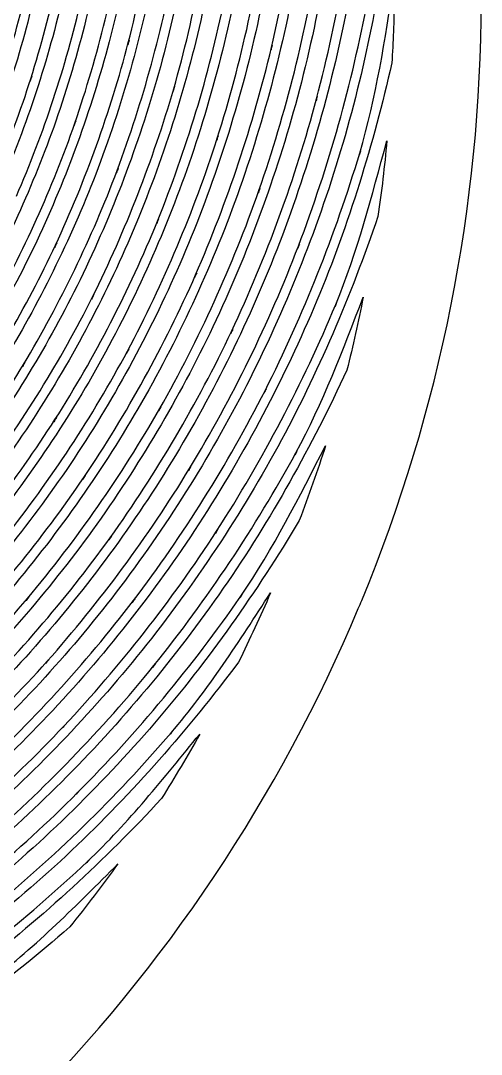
# Model space of a CAD drawing. Extents: x 289 to 439, y 190 to 340.
# Drawn here: x 417.01 to 438.85, y 214.78 to 263.85 of the extents above; entities that cross this region are included whole.
import ezdxf

# ---------------------------------------------------------------- set-up
doc = ezdxf.new("R2010")
doc.units = 0
doc.layers.add('seconds_wheel', color=7, linetype='CONTINUOUS')

msp = doc.modelspace()

# ---------------------------------------------------------------- linework, layer by layer
at = {"layer": 'seconds_wheel', "color": 7}
for p, q in [((422.094431, 262.698704), (422.153371, 262.926321)), ((422.113431, 262.815034), (422.113431, 262.815034)), ((428.884969, 262.470311), (428.934216, 262.678152)), ((428.899705, 262.574618), (428.899705, 262.574618)), ((417.464131, 260.977415), (417.539743, 261.21628)), ((417.490499, 261.099561), (417.490499, 261.099561)), ((424.244199, 260.512873), (424.307016, 260.730796)), ((424.265525, 260.624162), (424.265525, 260.624162)), ((431.021941, 260.047554), (431.075064, 260.247255)), ((431.03939, 260.149151), (431.03939, 260.149151)), ((419.550305, 258.875731), (419.629021, 259.104511)), ((419.579387, 258.993998), (419.579387, 258.993998)), ((426.308658, 258.173876), (426.375743, 258.383657)), ((426.331926, 258.279734), (426.331926, 258.279734)), ((434.376108, 258.146345), (434.376108, 258.146345)), ((433.06585, 257.471633), (433.12324, 257.664741)), ((433.085626, 257.570126), (433.085626, 257.570126)), ((421.551558, 256.623204), (421.633766, 256.84268)), ((421.58258, 256.736043), (421.58258, 256.736043)), ((428.280832, 255.685977), (428.351405, 255.888001)), ((428.306811, 255.789897), (428.306811, 255.789897)), ((423.460526, 254.224102), (423.546221, 254.435046)), ((423.493487, 254.332288), (423.493487, 254.332288)), ((418.621221, 253.086013), (418.723978, 253.306263)), ((430.15296, 253.052665), (430.226635, 253.24616)), ((418.662322, 253.200403), (418.662322, 253.200403)), ((430.181268, 253.153096), (430.181268, 253.153096)), ((425.269837, 251.682691), (425.358248, 251.884329)), ((425.304348, 251.786612), (425.304348, 251.786612)), ((420.376632, 250.637664), (420.480939, 250.846671)), ((420.418899, 250.746628), (420.418899, 250.746628)), ((431.916514, 250.278206), (431.993292, 250.463558)), ((431.946761, 250.37476), (431.946761, 250.37476)), ((426.971348, 249.002073), (427.062086, 249.194791)), ((427.008186, 249.10289), (427.008186, 249.10289)), ((422.024633, 248.05205), (422.131267, 248.252524)), ((422.069226, 248.157907), (422.069226, 248.157907)), ((417.09304, 247.426584), (417.217512, 247.634039)), ((417.146163, 247.536708), (417.146163, 247.536708)), ((428.557696, 246.187676), (428.651147, 246.372251)), ((428.596083, 246.284617), (428.596083, 246.284617)), ((423.557854, 245.33498), (423.666817, 245.526149)), ((423.603224, 245.434635), (423.603224, 245.434635)), ((418.582057, 244.807232), (418.708079, 245.004993)), ((418.635954, 244.911929), (418.635954, 244.911929)), ((430.021507, 243.243377), (430.117285, 243.420196)), ((430.062222, 243.337604), (430.062222, 243.337604)), ((424.970095, 242.491502), (425.080608, 242.674138)), ((425.017789, 242.588829), (425.017789, 242.588829)), ((419.950865, 242.063795), (420.078053, 242.251863)), ((420.005541, 242.163452), (420.005541, 242.163452)), ((426.253208, 239.52665), (426.365661, 239.70037)), ((426.300905, 239.617775), (426.300905, 239.617775)), ((421.192489, 239.201703), (421.320452, 239.380463)), ((421.248716, 239.297481), (421.248716, 239.297481)), ((427.401382, 236.44547), (427.515382, 236.611046)), ((417.26288, 236.325263), (417.409067, 236.498983)), ((417.327636, 236.418328), (417.327636, 236.418328)), ((422.29917, 236.225996), (422.428295, 236.395836)), ((422.355783, 236.316734), (422.355783, 236.316734)), ((427.450626, 236.533105), (427.450626, 236.533105)), ((418.19778, 233.348393), (418.343968, 233.512803)), ((418.263313, 233.437191), (418.263313, 233.437191)), ((423.265481, 233.142489), (423.394993, 233.303799)), ((423.324421, 233.2309), (423.324421, 233.2309)), ((418.987659, 230.273805), (419.133847, 230.429299)), ((419.053965, 230.358337), (419.053965, 230.358337)), ((424.084828, 229.95894), (424.215891, 230.111718)), ((424.142215, 230.039595), (424.142215, 230.039595)), ((419.626694, 227.106929), (419.772882, 227.253504)), ((419.692227, 227.186034), (419.692227, 227.186034)), ((420.108685, 223.853969), (420.255262, 223.99279)), ((420.175381, 223.929584), (420.175381, 223.929584))]:
    msp.add_line(p, q, dxfattribs=at)
for points in [[(429.645763, 274.094727), (429.4361, 270.224271), (428.881943, 266.380621), (427.990783, 262.608356)], [(428.899705, 262.574618), (429.792862, 266.400145), (430.344029, 270.296916), (430.546542, 274.219973)], [(422.920758, 273.15207), (422.657047, 269.672993), (422.082033, 266.224809), (421.204122, 262.847992)], [(422.113431, 262.815034), (422.993265, 266.244322), (423.565116, 269.744861), (423.821535, 273.275767)], [(415.326383, 263.053896), (416.193103, 266.087462), (416.785465, 269.192246), (417.09614, 272.331947)], [(432.17942, 272.027552), (431.848364, 268.037253), (431.163063, 264.084164), (430.132021, 260.21507)], [(431.03939, 260.149151), (432.074143, 264.071335), (432.758345, 268.077339), (433.084076, 272.120616)], [(424.265525, 260.624162), (425.273273, 264.152388), (425.964485, 267.763702), (426.330763, 271.414882)], [(425.426107, 271.320268), (425.054543, 267.722236), (424.361862, 264.1651), (423.357769, 260.690082)], [(418.672018, 270.612984), (418.259836, 267.407387), (417.560537, 264.245923), (416.583127, 261.165093)], [(417.490499, 261.099561), (418.47163, 264.233249), (419.170702, 267.448778), (419.577447, 270.707212)], [(434.57348, 269.437281), (434.105287, 265.453502), (433.324947, 261.51216), (432.180971, 257.667067)], [(427.872903, 269.325605), (427.384704, 265.610554), (426.565957, 261.946755), (425.427271, 258.376678)], [(426.331926, 258.279734), (427.476236, 261.902164), (428.295799, 265.619096), (428.780272, 269.386871)], [(421.097875, 268.852144), (420.583076, 265.531912), (419.771968, 262.265028), (418.674344, 259.089388)], [(419.579387, 258.993998), (420.682776, 262.222733), (421.494703, 265.543191), (422.00602, 268.916513)], [(430.252227, 267.166142), (429.639186, 263.338885), (428.686256, 259.574622), (427.405645, 255.916696)], [(428.306811, 255.789897), (429.59488, 259.50069), (430.550327, 263.318809), (431.161536, 267.199103)], [(414.857188, 257.682961), (416.036955, 260.610587), (416.95139, 263.637807), (417.588603, 266.729126)], [(423.465956, 266.931546), (422.839744, 263.49906), (421.907522, 260.12962), (420.681414, 256.863229)], [(421.58258, 256.736043), (422.816153, 260.055017), (423.750786, 263.477706), (424.375264, 266.962954)], [(433.085618, 257.570126), (433.868622, 260.224188), (434.288, 262.960857), (434.717333, 265.693024)], [(418.974863, 264.849635), (418.230008, 261.70496), (417.203652, 258.633536), (415.909581, 255.672404)], [(416.806867, 255.515734), (418.109484, 258.528931), (419.139849, 261.652715), (419.884945, 264.849622)], [(425.766177, 264.850024), (425.020375, 261.309313), (423.959358, 257.842388), (422.596975, 254.490496)], [(423.493487, 254.332288), (424.865121, 257.736751), (425.930017, 261.256544), (426.675872, 264.850024)], [(432.556328, 264.847308), (431.810065, 260.912758), (430.715209, 257.053255), (429.285529, 253.312467)], [(430.181268, 253.153096), (431.620666, 256.946636), (432.720247, 260.860194), (433.4668, 264.848471)], [(433.18528, 236.331856), (436.91384, 245.369789), (438.839281, 255.049551), (438.853242, 264.826369)], [(434.728587, 264.840718), (434.710563, 263.841118), (434.67139, 262.842012), (434.611094, 261.844069)], [(421.204122, 262.847992), (420.345203, 259.599155), (419.196566, 256.434542), (417.772789, 253.390795)], [(418.662322, 253.200403), (420.096925, 256.295981), (421.252318, 259.513402), (422.113431, 262.815034)], [(422.113431, 262.815034), (422.103646, 262.776898), (422.10429, 262.736822), (422.094431, 262.698704)], [(422.153371, 262.926321), (422.143482, 262.888083), (422.123399, 262.853248), (422.113431, 262.815034)], [(427.990783, 262.608356), (427.117121, 258.965684), (425.920138, 255.408248), (424.415202, 251.97778)], [(425.304348, 251.786612), (426.8205, 255.268994), (428.023815, 258.878821), (428.899705, 262.574618)], [(428.899705, 262.574618), (428.891704, 262.540354), (428.893023, 262.504565), (428.884969, 262.470311)], [(428.934216, 262.678152), (428.925869, 262.642666), (428.90811, 262.610089), (428.899705, 262.574618)], [(434.611094, 261.844069), (433.732168, 257.993669), (432.572542, 254.211647), (431.056452, 250.563989)], [(413.83116, 252.393852), (415.309132, 255.180458), (416.53414, 258.093776), (417.490499, 261.099561)], [(417.490499, 261.099561), (417.478029, 261.059732), (417.476692, 261.017218), (417.464131, 260.977415)], [(417.539743, 261.21628), (417.527011, 261.175924), (417.503328, 261.139883), (417.490499, 261.099561)], [(423.357769, 260.690082), (422.37608, 257.341188), (421.096872, 254.08721), (419.535569, 250.966101)], [(420.418899, 250.746628), (421.99243, 253.918263), (423.280018, 257.223617), (424.265525, 260.624162)], [(424.265525, 260.624162), (424.255132, 260.587773), (424.254661, 260.549245), (424.244199, 260.512873)], [(424.307016, 260.730796), (424.296449, 260.694068), (424.276165, 260.66087), (424.265525, 260.624162)], [(430.132021, 260.21507), (429.122381, 256.47235), (427.780982, 252.827571), (426.124859, 249.322754)], [(427.008186, 249.10289), (428.676642, 252.658329), (430.025769, 256.354735), (431.03939, 260.149151)], [(431.03939, 260.149151), (431.030608, 260.115859), (431.030773, 260.080833), (431.021941, 260.047554)], [(431.075064, 260.247255), (431.066119, 260.213553), (431.048388, 260.182835), (431.03939, 260.149151)], [(418.674344, 259.089388), (417.604645, 256.039529), (416.262594, 253.09184), (414.666019, 250.281696)], [(415.54159, 250.031588), (417.152789, 252.892518), (418.503939, 255.891618), (419.579387, 258.993998)], [(419.579387, 258.993998), (419.566232, 258.955503), (419.563544, 258.9142), (419.550305, 258.875731)], [(419.629021, 259.104511), (419.61585, 259.066245), (419.592641, 259.032233), (419.579387, 258.993998)], [(425.427271, 258.376678), (424.315594, 254.934504), (422.899109, 251.59903), (421.194429, 248.408792)], [(422.069226, 248.157907), (423.7878, 251.398627), (425.214601, 254.785679), (426.331926, 258.279734)], [(426.331926, 258.279734), (426.321021, 258.245215), (426.319624, 258.208377), (426.308658, 258.173876)], [(426.375743, 258.383657), (426.364335, 258.347754), (426.343398, 258.315615), (426.331926, 258.279734)], [(431.946761, 250.37476), (432.984673, 252.888479), (433.653633, 255.526593), (434.376108, 258.146345)], [(434.376108, 258.146345), (434.265054, 256.947582), (434.123473, 255.751844), (433.951504, 254.560295)], [(432.180971, 257.667067), (431.027202, 253.831629), (429.534558, 250.10651), (427.721286, 246.535501)], [(433.12324, 257.664741), (433.113567, 257.632136), (433.095345, 257.602716), (433.085626, 257.570126)], [(428.596076, 246.284617), (430.423668, 249.906092), (431.926245, 253.6826), (433.085618, 257.570126)], [(433.085626, 257.570126), (433.076131, 257.537944), (433.075391, 257.503802), (433.06585, 257.471633)], [(420.681414, 256.863229), (419.487379, 253.722289), (418.014011, 250.694998), (416.279896, 247.816675)], [(417.146163, 247.536708), (418.896046, 250.464882), (420.381321, 253.543298), (421.58258, 256.736043)], [(421.58258, 256.736043), (421.568964, 256.699407), (421.56525, 256.659815), (421.551558, 256.623204)], [(421.633766, 256.84268), (421.619929, 256.805672), (421.596493, 256.773021), (421.58258, 256.736043)], [(427.405645, 255.916696), (426.155944, 252.384996), (424.594119, 248.972049), (422.738507, 245.717704)], [(423.603224, 245.434635), (425.475525, 248.739973), (427.049448, 252.205163), (428.306811, 255.789897)], [(428.306811, 255.789897), (428.295079, 255.756099), (428.292617, 255.719757), (428.280832, 255.685977)], [(428.351405, 255.888001), (428.339548, 255.854014), (428.318726, 255.823864), (428.306811, 255.789897)], [(422.596975, 254.490496), (421.27078, 251.263138), (419.658657, 248.161764), (417.780158, 245.221754)], [(418.635954, 244.911929), (420.532284, 247.901336), (422.158159, 251.053616), (423.493487, 254.332288)], [(423.493487, 254.332288), (423.47937, 254.29725), (423.474707, 254.259117), (423.460526, 254.224102)], [(423.546221, 254.435046), (423.53174, 254.399287), (423.508037, 254.368016), (423.493487, 254.332288)], [(433.951504, 254.560295), (432.669442, 250.787882), (431.102303, 247.117618), (429.196344, 243.617957)], [(417.772789, 253.390795), (416.39062, 250.469998), (414.748533, 247.679846), (412.867565, 245.052301)], [(418.723978, 253.306263), (418.706692, 253.269174), (418.679692, 253.237452), (418.662322, 253.200403)], [(429.285529, 253.312467), (427.890131, 249.696594), (426.175681, 246.212397), (424.162767, 242.900594)], [(430.226635, 253.24616), (430.21432, 253.213846), (430.193633, 253.18539), (430.181268, 253.153096)], [(413.710567, 244.709904), (415.611588, 247.38657), (417.268775, 250.227885), (418.662322, 253.200403)], [(418.662322, 253.200403), (418.645253, 253.163568), (418.63837, 253.122813), (418.621221, 253.086013)], [(425.017789, 242.588829), (427.048521, 245.950305), (428.776849, 249.48536), (430.181268, 253.153096)], [(430.181268, 253.153096), (430.168904, 253.120512), (430.165374, 253.085232), (430.15296, 253.052665)], [(424.415202, 251.97778), (422.949502, 248.670085), (421.19141, 245.499572), (419.162152, 242.504298)], [(420.005541, 242.163452), (422.05415, 245.207413), (423.827677, 248.427608), (425.304348, 251.786612)], [(425.304348, 251.786612), (425.289748, 251.753078), (425.284494, 251.716202), (425.269837, 251.682691)], [(425.358248, 251.884329), (425.343309, 251.850179), (425.319349, 251.820734), (425.304348, 251.786612)], [(419.535569, 250.966101), (418.019866, 247.967531), (416.23839, 245.110933), (414.21311, 242.430233)], [(420.480939, 250.846671), (420.463394, 250.811481), (420.436516, 250.78178), (420.418899, 250.746628)], [(415.046027, 242.061858), (417.092411, 244.790931), (418.890499, 247.697117), (420.418899, 250.746628)], [(420.418899, 250.746628), (420.401549, 250.711658), (420.39405, 250.672601), (420.376632, 250.637664)], [(431.056452, 250.563989), (429.508123, 246.869978), (427.634074, 243.32074), (425.457126, 239.958621)], [(426.300905, 239.617775), (428.497608, 243.029355), (430.387088, 246.628797), (431.946761, 250.37476)], [(430.062217, 243.337604), (431.342606, 245.702386), (432.293082, 248.219545), (433.254298, 250.729565)], [(431.946761, 250.37476), (431.933863, 250.343525), (431.929457, 250.309426), (431.916514, 250.278206)], [(431.993292, 250.463558), (431.980465, 250.432626), (431.959631, 250.405672), (431.946761, 250.37476)], [(433.254298, 250.729565), (433.025225, 249.56943), (432.767151, 248.415209), (432.480321, 247.267988)], [(426.124859, 249.322754), (424.512978, 245.941034), (422.602401, 242.709855), (420.41696, 239.667409)], [(421.248716, 239.297481), (423.455677, 242.388556), (425.383288, 245.669957), (427.008186, 249.10289)], [(427.008186, 249.10289), (426.992957, 249.070436), (426.986634, 249.034504), (426.971348, 249.002073)], [(427.062086, 249.194791), (427.046915, 249.162602), (427.02341, 249.135055), (427.008186, 249.10289)], [(421.194429, 248.408792), (419.538041, 245.337434), (417.61015, 242.420903), (415.43418, 239.693001)], [(416.25314, 239.295541), (418.451865, 242.070637), (420.398306, 245.036414), (422.069226, 248.157907)], [(422.069226, 248.157907), (422.05125, 248.124015), (422.04267, 248.085912), (422.024633, 248.05205)], [(422.131267, 248.252524), (422.113497, 248.219171), (422.08706, 248.191225), (422.069226, 248.157907)], [(411.332404, 239.608082), (413.503586, 242.07194), (415.449127, 244.724956), (417.146163, 247.536708)], [(417.146163, 247.536708), (417.125214, 247.501655), (417.114063, 247.461597), (417.09304, 247.426584)], [(417.217512, 247.634039), (417.196757, 247.599476), (417.166993, 247.571222), (417.146163, 247.536708)], [(432.480321, 247.267988), (430.812641, 243.657895), (428.875681, 240.177397), (426.618872, 236.902645)], [(427.721286, 246.535501), (425.955591, 243.085243), (423.886556, 239.799049), (421.538375, 236.715743)], [(428.651147, 246.372251), (428.635525, 246.341413), (428.611753, 246.315429), (428.596083, 246.284617)], [(422.355775, 236.316734), (424.727285, 239.447826), (426.815666, 242.783544), (428.596076, 246.284617)], [(428.596083, 246.284617), (428.580396, 246.253526), (428.573432, 246.21874), (428.557696, 246.187676)], [(422.738507, 245.717704), (420.935302, 242.581582), (418.855858, 239.613107), (416.524964, 236.846419)], [(417.327636, 236.418328), (419.68331, 239.23149), (421.783601, 242.248475), (423.603224, 245.434635)], [(423.603224, 245.434635), (423.585197, 245.402814), (423.575937, 245.366773), (423.557854, 245.33498)], [(423.666817, 245.526149), (423.648416, 245.493791), (423.621681, 245.466957), (423.603224, 245.434635)], [(417.780158, 245.221754), (415.959739, 242.398812), (413.890001, 239.744808), (411.596084, 237.290798)], [(412.383247, 236.834786), (414.704298, 239.335243), (416.796826, 242.038203), (418.635954, 244.911929)], [(418.635954, 244.911929), (418.614893, 244.878716), (418.603192, 244.840405), (418.582057, 244.807232)], [(418.708079, 245.004993), (418.686947, 244.971824), (418.657155, 244.945053), (418.635954, 244.911929)], [(429.196344, 243.617957), (427.270904, 240.106753), (425.036623, 236.774395), (422.520973, 233.658604)], [(427.450626, 236.533105), (428.997702, 238.789269), (430.211617, 241.243022), (431.46632, 243.671857)], [(430.117285, 243.420196), (430.101455, 243.391064), (430.078095, 243.366711), (430.062222, 243.337604)], [(431.46632, 243.671857), (431.082715, 242.478761), (430.667531, 241.29605), (430.221206, 240.124971)], [(423.324416, 233.2309), (425.86506, 236.393894), (428.119967, 239.775631), (430.062217, 243.337604)], [(430.062222, 243.337604), (430.045901, 243.307456), (430.037875, 243.273502), (430.021507, 243.243377)], [(419.162152, 242.504298), (417.193867, 239.623416), (414.972395, 236.924714), (412.523618, 234.439564)], [(424.162767, 242.900594), (422.205553, 239.704529), (419.967395, 236.689701), (417.4746, 233.891263)], [(418.263313, 233.437191), (420.781969, 236.281344), (423.042601, 239.343653), (425.017789, 242.588829)], [(425.017789, 242.588829), (424.99907, 242.557844), (424.988865, 242.522457), (424.970095, 242.491502)], [(425.080608, 242.674138), (425.062261, 242.64388), (425.036188, 242.619054), (425.017789, 242.588829)], [(413.294882, 233.95757), (415.771857, 236.487775), (418.017601, 239.233453), (420.005541, 242.163452)], [(420.005541, 242.163452), (419.984342, 242.131954), (419.972122, 242.095254), (419.950865, 242.063795)], [(420.078053, 242.251863), (420.056669, 242.220215), (420.026984, 242.195056), (420.005541, 242.163452)], [(430.221206, 240.124971), (428.195664, 236.735397), (425.925206, 233.496999), (423.356606, 230.497158)], [(420.41696, 239.667409), (418.295592, 236.73641), (415.917222, 234.001229), (413.309228, 231.493325)], [(425.457126, 239.958621), (423.3409, 236.71274), (420.939976, 233.662025), (418.283088, 230.841491)], [(419.053965, 230.358337), (421.73927, 233.22417), (424.164498, 236.32241), (426.300905, 239.617775)], [(426.300905, 239.617775), (426.282305, 239.588892), (426.271851, 239.555506), (426.253208, 239.52665)], [(426.365661, 239.70037), (426.346636, 239.670924), (426.319973, 239.64719), (426.300905, 239.617775)], [(414.064596, 230.985352), (416.701506, 233.537105), (419.105892, 236.318406), (421.248716, 239.297481)], [(421.248716, 239.297481), (421.227161, 239.267292), (421.214098, 239.231857), (421.192489, 239.201703)], [(421.320452, 239.380463), (421.299108, 239.350681), (421.27011, 239.327225), (421.248716, 239.297481)], [(421.538375, 236.715743), (419.258533, 233.743042), (416.717914, 230.979946), (413.94749, 228.457901)], [(426.618872, 236.902645), (424.336589, 233.612086), (421.766702, 230.531147), (418.939188, 227.695557)], [(424.142228, 230.039595), (425.907027, 232.110322), (427.378887, 234.399855), (428.8559, 236.682782)], [(428.8559, 236.682782), (428.379771, 235.576353), (427.875512, 234.482243), (427.343615, 233.401516)], [(427.515382, 236.611046), (427.496202, 236.583158), (427.469849, 236.560962), (427.450626, 236.533105)], [(409.796467, 228.958894), (412.523942, 231.216247), (415.044301, 233.712466), (417.327636, 236.418328)], [(414.682684, 227.922397), (417.484504, 230.487231), (420.052449, 233.296069), (422.355775, 236.316734)], [(417.327636, 236.418328), (417.303324, 236.389292), (417.287247, 236.354254), (417.26288, 236.325263)], [(417.409067, 236.498983), (417.384435, 236.469677), (417.352324, 236.447585), (417.327636, 236.418328)], [(419.692227, 227.186034), (422.550179, 230.065875), (425.14639, 233.193604), (427.450626, 236.533105)], [(422.355783, 236.316734), (422.334215, 236.288258), (422.320783, 236.254436), (422.29917, 236.225996)], [(422.428295, 236.395836), (422.406611, 236.367296), (422.377516, 236.34523), (422.355783, 236.316734)], [(427.450626, 236.533105), (427.431639, 236.505415), (427.420406, 236.473134), (427.401382, 236.44547)], [(433.01544, 235.942927), (433.07242, 236.072409), (433.129034, 236.202053), (433.18528, 236.331856)], [(417.046119, 212.042651), (423.860432, 218.905252), (429.283119, 227.021047), (433.01544, 235.942927)], [(417.4746, 233.891263), (415.058841, 231.199142), (412.407663, 228.728251), (409.552951, 226.507056)], [(422.520973, 233.658604), (420.076401, 230.650425), (417.368824, 227.866153), (414.430257, 225.337946)], [(410.250152, 225.92192), (413.139299, 228.183731), (415.821063, 230.698676), (418.263313, 233.437191)], [(415.146455, 224.77685), (418.11769, 227.346822), (420.854581, 230.175769), (423.324416, 233.2309)], [(418.263313, 233.437191), (418.238877, 233.409596), (418.222267, 233.375947), (418.19778, 233.348393)], [(418.343968, 233.512803), (418.31944, 233.485201), (418.287892, 233.46475), (418.263313, 233.437191)], [(427.343615, 233.401516), (424.958355, 230.210079), (422.333004, 227.204173), (419.439015, 224.464698)], [(423.324421, 233.2309), (423.302197, 233.203231), (423.287749, 233.170125), (423.265481, 233.142489)], [(423.394993, 233.303799), (423.373729, 233.27741), (423.345726, 233.257253), (423.324421, 233.2309)], [(418.283088, 230.841491), (415.704433, 228.122833), (412.888453, 225.639296), (409.868979, 223.420448)], [(410.543691, 222.810881), (413.598972, 225.069077), (416.447109, 227.594597), (419.053965, 230.358337)], [(423.356606, 230.497158), (420.74294, 227.462819), (417.864382, 224.66711), (414.755591, 222.142375)], [(419.053965, 230.358337), (419.02943, 230.332152), (419.012238, 230.299952), (418.987659, 230.273805)], [(419.133847, 230.429299), (419.1094, 230.403297), (419.078452, 230.384298), (419.053965, 230.358337)], [(415.451255, 221.556463), (418.593672, 224.121455), (421.502296, 226.960069), (424.142228, 230.039595)], [(420.175381, 223.929584), (422.124755, 225.783603), (423.795764, 227.894211), (425.497454, 229.975613)], [(425.497454, 229.975613), (424.920966, 228.942687), (424.318708, 227.924356), (423.691246, 226.921577)], [(424.142215, 230.039595), (424.12077, 230.014431), (424.106309, 229.984074), (424.084828, 229.95894)], [(424.215891, 230.111718), (424.193519, 230.085541), (424.164628, 230.065737), (424.142215, 230.039595)], [(418.939188, 227.695557), (416.193643, 224.959804), (413.210078, 222.474353), (410.023696, 220.267531)], [(419.772882, 227.253504), (419.748104, 227.228609), (419.717042, 227.210888), (419.692227, 227.186034)], [(410.678633, 219.635476), (413.901114, 221.880077), (416.917432, 224.40682), (419.692227, 227.186034)], [(423.691246, 226.921577), (420.990455, 224.00441), (418.073328, 221.294032), (414.916128, 218.877395)], [(419.692227, 227.186034), (419.66806, 227.161679), (419.650899, 227.131246), (419.626694, 227.106929)], [(419.439015, 224.464698), (416.522551, 221.72049), (413.367845, 219.240906), (410.012453, 217.055288)], [(410.644896, 216.40074), (414.038383, 218.623275), (417.227809, 221.142716), (420.175381, 223.929584)], [(415.590837, 218.267441), (417.759731, 219.935447), (419.687052, 221.87971), (421.617091, 223.817131)], [(421.617091, 223.817131), (420.883395, 222.800447), (420.12285, 221.803412), (419.336258, 220.827077)], [(420.175381, 223.929584), (420.15098, 223.906374), (420.133122, 223.877142), (420.108685, 223.853969)], [(420.255262, 223.99279), (420.230574, 223.969379), (420.200102, 223.952956), (420.175381, 223.929584)], [(419.336258, 220.827077), (416.362539, 218.229288), (413.202055, 215.851243), (409.832141, 213.791858)]]:
    msp.add_open_spline(points, degree=3, dxfattribs=at)

doc.saveas('drawing.dxf')
